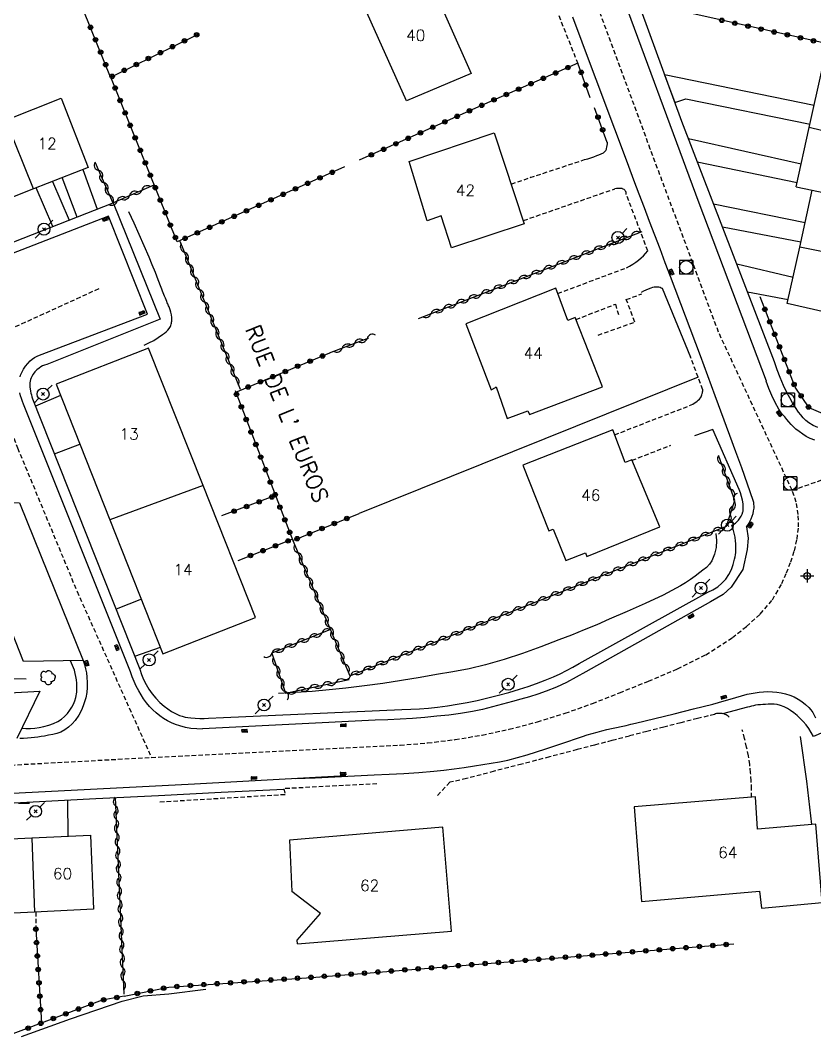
# Model space of a CAD drawing. Header units: millimetres. Extents: x 147000 to 148000, y 141000 to 142001.
# Drawn here: x 147705.3 to 147793.9, y 141744.6 to 141858.2 of the extents above; entities that cross this region are included whole.
import ezdxf
from ezdxf.enums import TextEntityAlignment as Align

# ---------------------------------------------------------------- set-up
doc = ezdxf.new("R2010")
doc.units = ezdxf.units.MM
doc.linetypes.add('DASHED', pattern=[0.75, 0.5, -0.25])
doc.layers.get('0').update_dxf_attribs({"linetype": 'CONTINUOUS'})
for name, color, linetype in [('W0001', 6, 'DASHED'), ('W0006', 2, 'CONTINUOUS'), ('W0008', 7, 'CONTINUOUS'), ('W0014', 7, 'CONTINUOUS'), ('W0017', 7, 'CONTINUOUS'), ('W0101', 7, 'CONTINUOUS'), ('W0104', 1, 'CONTINUOUS'), ('W0112', 1, 'DASHED'), ('W0211', 2, 'CONTINUOUS'), ('W0300', 7, 'CONTINUOUS'), ('W0310', 3, 'CONTINUOUS'), ('W0323', 7, 'CONTINUOUS'), ('W0330', 7, 'CONTINUOUS'), ('W0401', 7, 'CONTINUOUS'), ('W0420', 7, 'CONTINUOUS'), ('W0473', 7, 'CONTINUOUS'), ('W0853', 7, 'CONTINUOUS'), ('W0989', 7, 'CONTINUOUS'), ('W0991', 7, 'CONTINUOUS'), ('W1102', 7, 'CONTINUOUS')]:
    doc.layers.add(name, color=color, linetype=linetype)
doc.styles.get("Standard").update_dxf_attribs({"font": 'romans.shx', "width": 0.85})

# ---------------------------------------------------------------- blocks, each defined once
blk = doc.blocks.new('T420')
for p, q in [((0.75, 0.75), (-0.75, 0.75)), ((-0.75, 0.75), (-0.75, -0.75)), ((0.75, 0.75), (0.75, -0.75)), ((0.75, -0.75), (-0.75, -0.75))]:
    blk.add_line(p, q)
blk.add_ellipse((0, 0), major_axis=(-0.53, 0.53), ratio=1, start_param=3.926991, end_param=10.210176)
blk = doc.blocks.new('T853')
for p, q in [((-0.75, 0), (0.75, 0)), ((0, 0.75), (0, -0.75))]:
    blk.add_line(p, q)
blk.add_ellipse((0, 0), major_axis=(-0.265, 0.265), ratio=1, start_param=3.926991, end_param=10.210176)
blk = doc.blocks.new('T401')
for p, q in [((-0.3, 0.3), (0, 0.3)), ((-0.3, -0.25), (-0.3, 0.3)), ((-0.3, 0.15), (0, 0.15)), ((-0.3, 0), (0, 0)), ((0, 0.3), (0, -0.25)), ((-0.3, -0.15), (0, -0.15)), ((-0.3, -0.25), (-0.3, -0.3)), ((-0.3, -0.3), (0, -0.3)), ((0, -0.3), (0, -0.25))]:
    blk.add_line(p, q)
blk = doc.blocks.new('T473')
for p, q in [((-0.166667, 0.166667), (0.166667, -0.166667)), ((-0.166667, -0.166667), (0.166667, 0.166667)), ((0.500001, 0.500001), (1.000002, 1.000002)), ((-1.000002, -1.000002), (-0.500001, -0.500001))]:
    blk.add_line(p, q)
blk.add_ellipse((0, 0), major_axis=(0.471405, 0.471405), ratio=1, start_param=5.4977871438, end_param=11.780972451)
blk = doc.blocks.new('T300')
for p, q in [((-0.8, 0.51), (-0.86, 0.34)), ((-0.86, 0.34), (-0.86, 0.17)), ((-0.86, 0.17), (-0.74, 0.06)), ((-0.69, 0.63), (-0.8, 0.51)), ((-0.8, -0.06), (-0.74, 0.06)), ((-0.74, 0.06), (-0.69, 0.11)), ((-0.57, 0.69), (-0.69, 0.63)), ((-0.46, 0.69), (-0.57, 0.69)), ((-0.29, 0.63), (-0.46, 0.69)), ((-0.29, 0.63), (-0.17, 0.74)), ((-0.23, 0.57), (-0.29, 0.63)), ((-0.17, 0.74), (-0.06, 0.8)), ((-0.06, 0.8), (0.06, 0.8)), ((0.06, 0.8), (0.23, 0.74)), ((0.23, 0.74), (0.34, 0.63)), ((0.34, 0.63), (0.4, 0.51)), ((0.46, 0.46), (0.34, 0.46)), ((0.4, 0.51), (0.4, 0.46)), ((0.57, 0.4), (0.46, 0.46)), ((0.57, 0.4), (0.69, 0.29)), ((0.69, 0.29), (0.74, 0.17)), ((0.74, 0.06), (0.69, -0.17)), ((0.74, 0.17), (0.74, 0.06)), ((-0.8, -0.17), (-0.8, -0.06)), ((-0.8, -0.23), (-0.8, -0.17)), ((-0.74, -0.34), (-0.8, -0.23)), ((-0.69, -0.4), (-0.74, -0.34)), ((-0.51, -0.46), (-0.69, -0.4)), ((-0.4, -0.46), (-0.51, -0.46)), ((-0.4, -0.46), (-0.34, -0.46)), ((-0.34, -0.46), (-0.34, -0.4)), ((-0.34, -0.51), (-0.34, -0.46)), ((-0.29, -0.63), (-0.34, -0.51)), ((-0.17, -0.74), (-0.29, -0.63)), ((-0.06, -0.8), (-0.17, -0.74)), ((0.06, -0.8), (-0.06, -0.8)), ((0.17, -0.74), (0.06, -0.8)), ((0.23, -0.69), (0.17, -0.74)), ((0.29, -0.46), (0.23, -0.46)), ((0.29, -0.63), (0.23, -0.69)), ((0.46, -0.4), (0.29, -0.46)), ((0.34, -0.51), (0.29, -0.63)), ((0.34, -0.51), (0.34, -0.46)), ((0.57, -0.34), (0.46, -0.4)), ((0.63, -0.29), (0.57, -0.34)), ((0.69, -0.17), (0.63, -0.29))]:
    blk.add_line(p, q)
blk = doc.blocks.new('t310o')
at = {"color": 0, "linetype": 'Continuous'}
for centre, start, end in [((-0.5, 0.38), 216.8699, 323.1304), ((0.5, -0.37), 36.8699, 143.1303)]:
    blk.add_arc(centre, 0.625, start, end, dxfattribs=at)
blk = doc.blocks.new('t323o')
at = {"color": 0, "linetype": 'Continuous'}
for radius in [0.25, 0.15]:
    blk.add_circle((0, 0), radius, dxfattribs=at)

msp = doc.modelspace()

# ---------------------------------------------------------------- linework, layer by layer
at = {"layer": 'W0001'}
for points in [[(147791.43, 141805.73), (147783.22, 141823.39), (147775.6, 141843.83), (147768.52, 141863.04), (147760.69, 141883.69), (147751.43, 141908.44), (147742.76, 141929.84), (147733.55, 141953.16)], [(147714.02, 141828.22), (147700.36, 141821.99)], [(147791.43, 141805.73), (147810.37, 141812.43), (147815.05, 141814.27), (147819.7, 141816.19), (147824.33, 141818.15), (147828.95, 141820.14), (147833.56, 141822.15), (147838.15, 141824.2), (147842.73, 141826.28), (147847.29, 141828.39)], [(147700.36, 141821.99), (147704.96, 141810.46), (147711.6, 141794.44), (147719.9, 141775.91)], [(147719.9, 141775.91), (147747.67, 141777.28), (147750.74, 141777.53), (147753.8, 141777.9), (147756.83, 141778.41), (147759.85, 141779.06), (147762.99, 141779.88), (147766.09, 141780.85), (147769.15, 141781.94), (147772.17, 141783.12), (147775.4, 141784.43), (147778.64, 141785.79), (147781.8, 141787.36), (147784.76, 141789.28), (147786.35, 141790.54), (147787.88, 141791.92), (147789.23, 141793.5), (147790.28, 141795.31), (147790.8, 141796.51), (147791.28, 141797.73), (147791.68, 141798.98), (147791.98, 141800.26), (147792.14, 141801.64), (147792.12, 141803.03), (147791.89, 141804.41), (147791.43, 141805.73)], [(147654.83, 141772.63), (147662.26, 141773.08), (147687.71, 141774.17), (147719.9, 141775.91)]]:
    msp.add_lwpolyline(points, dxfattribs=at)
at = {"layer": 'W0006'}
for points in [[(147712.3, 141786.73), (147705.63, 141786.62), (147698.58, 141804.42), (147705.19, 141804.35)], [(147682.84, 141776.94), (147685.06, 141782.08), (147707.45, 141783.29), (147704.86, 141778.01)]]:
    msp.add_lwpolyline(points, dxfattribs=at)
at = {"layer": 'W0008'}
msp.add_lwpolyline([(147705.19, 141804.35), (147712.3, 141786.74)], dxfattribs=at)
at = {"layer": 'W0014'}
for points in [[(147789.46, 141820.09), (147779.11, 141846.89), (147768.05, 141877.2), (147759.36, 141899.99), (147753.42, 141914.91), (147744.55, 141937.04)], [(147788.56, 141817.9), (147781.04, 141837.8), (147771.72, 141863.07), (147761.55, 141890.22), (147753.79, 141909.95), (147743.7, 141934.95)], [(147766.92, 141858.57), (147767.96, 141855.79), (147768.99, 141853.01), (147770.03, 141850.24), (147771.07, 141847.46), (147772.11, 141844.69), (147773.15, 141841.91), (147773.73, 141840.38), (147774.32, 141838.84), (147774.9, 141837.31), (147775.48, 141835.78), (147776.07, 141834.25), (147776.65, 141832.72), (147777.23, 141831.18), (147777.81, 141829.65), (147779.48, 141825.21), (147781.15, 141820.77), (147782.8, 141816.33), (147784.45, 141811.88), (147785.11, 141810.07), (147785.77, 141808.26), (147786.42, 141806.45), (147787.06, 141804.63)], [(147692.53, 141821.07), (147689.45, 141827.57), (147715.65, 141837.81), (147720.88, 141824.84), (147708.21, 141819.79)], [(147707.42, 141820.81), (147719.45, 141825.4), (147715.12, 141836.32), (147690.74, 141826.88), (147693.29, 141821.79)], [(147776.93, 141828.28), (147780.1, 141820.59)], [(147705.24, 141818.41), (147705.3, 141818.57), (147705.37, 141818.74), (147705.45, 141818.9), (147705.63, 141819.25), (147705.84, 141819.58), (147706.09, 141819.89), (147706.36, 141820.17), (147706.6, 141820.37), (147706.86, 141820.55), (147707.14, 141820.7), (147707.42, 141820.82)], [(147708.21, 141819.79), (147707.98, 141819.71), (147707.76, 141819.62), (147707.55, 141819.5), (147707.36, 141819.36), (147707.12, 141819.17), (147706.9, 141818.95), (147706.71, 141818.71), (147706.55, 141818.45), (147706.46, 141818.28), (147706.4, 141818.1), (147706.36, 141817.91), (147706.33, 141817.73), (147706.32, 141817.5), (147706.33, 141817.26), (147706.36, 141817.04), (147706.39, 141816.81), (147706.44, 141816.59), (147706.5, 141816.38), (147706.56, 141816.17), (147706.64, 141815.96)], [(147794.3, 141812.76), (147793.79, 141812.97), (147793.31, 141813.25), (147792.97, 141813.51), (147792.68, 141813.81), (147792.41, 141814.14), (147792.15, 141814.46), (147791.79, 141814.97), (147791.46, 141815.5), (147791.16, 141816.04), (147790.87, 141816.59), (147790.47, 141817.44), (147790.09, 141818.31), (147789.75, 141819.18), (147789.45, 141820.08)], [(147793.96, 141811.31), (147793.43, 141811.53), (147793.01, 141811.75), (147792.61, 141812), (147792.22, 141812.28), (147791.86, 141812.57), (147791.58, 141812.82), (147791.32, 141813.09), (147791.07, 141813.37), (147790.83, 141813.65), (147790.6, 141813.92), (147790.37, 141814.2), (147790.15, 141814.48), (147789.96, 141814.78), (147789.54, 141815.53), (147789.16, 141816.3), (147788.83, 141817.09), (147788.55, 141817.9)], [(147705.62, 141815.34), (147705.5, 141815.65), (147705.39, 141815.97), (147705.29, 141816.28), (147705.21, 141816.61)], [(147717.58, 141785.45), (147705.62, 141815.34)], [(147706.64, 141815.96), (147718.62, 141785.75)], [(147785.5, 141805.82), (147782.57, 141812.53)], [(147784.71, 141801.84), (147784.92, 141801.95), (147785.11, 141802.08), (147785.28, 141802.23), (147785.44, 141802.4), (147785.6, 141802.61), (147785.74, 141802.83), (147785.85, 141803.06), (147785.93, 141803.31), (147785.95, 141803.42), (147785.97, 141803.54), (147785.98, 141803.65), (147785.98, 141803.76), (147785.98, 141803.87), (147785.97, 141803.99), (147785.96, 141804.1), (147785.95, 141804.21), (147785.88, 141804.63), (147785.78, 141805.04), (147785.65, 141805.44), (147785.5, 141805.83)], [(147786.32, 141801.67), (147786.51, 141800.37), (147786.43, 141799.11), (147785.93, 141796.9), (147784.63, 141794.93), (147783.73, 141794.1), (147782.33, 141793.29), (147768.41, 141785.47)], [(147782.02, 141794.37), (147782.59, 141794.63), (147783.12, 141794.96), (147783.6, 141795.36), (147784.02, 141795.82), (147784.37, 141796.33), (147784.65, 141796.88), (147784.85, 141797.45), (147785.01, 141798.04), (147785.07, 141798.29), (147785.1, 141798.54), (147785.13, 141798.79), (147785.14, 141799.04), (147785.15, 141799.29), (147785.14, 141799.54), (147785.13, 141799.79), (147785.11, 141800.05), (147785.06, 141800.5), (147784.97, 141800.96), (147784.86, 141801.4), (147784.71, 141801.84)], [(147767.66, 141786.39), (147782.02, 141794.37)], [(147798.98, 141793.93), (147803.16, 141782.3), (147793.81, 141778.26)], [(147712.3, 141786.72), (147712.44, 141786.27), (147712.56, 141785.81), (147712.65, 141785.34), (147712.7, 141784.86), (147712.73, 141784.29), (147712.73, 141783.72), (147712.68, 141783.14), (147712.57, 141782.58), (147712.37, 141781.91), (147712.12, 141781.25), (147711.8, 141780.63), (147711.4, 141780.05), (147711.05, 141779.66), (147710.66, 141779.3), (147710.24, 141779), (147709.78, 141778.74), (147709.34, 141778.57), (147708.89, 141778.46), (147708.43, 141778.38), (147707.98, 141778.3), (147707.61, 141778.24), (147707.23, 141778.19), (147706.86, 141778.14), (147706.48, 141778.1), (147706.06, 141778.07), (147705.64, 141778.04), (147705.22, 141778.02)], [(147705.41, 141779.16), (147705.9, 141779.13), (147706.39, 141779.13), (147706.88, 141779.17), (147707.37, 141779.24), (147707.91, 141779.35), (147708.44, 141779.5), (147708.96, 141779.68), (147709.46, 141779.93), (147709.85, 141780.19), (147710.2, 141780.49), (147710.52, 141780.82), (147710.81, 141781.18), (147711.02, 141781.51), (147711.21, 141781.86), (147711.35, 141782.23), (147711.47, 141782.6), (147711.51, 141782.8), (147711.54, 141783), (147711.57, 141783.2), (147711.58, 141783.4), (147711.58, 141783.6), (147711.58, 141783.8), (147711.58, 141784), (147711.57, 141784.2), (147711.53, 141784.57), (147711.48, 141784.93), (147711.4, 141785.29), (147711.3, 141785.64), (147711.21, 141785.91), (147711.11, 141786.18), (147710.99, 141786.45), (147710.86, 141786.7)], [(147718.62, 141785.75), (147718.8, 141785.17), (147719.03, 141784.6), (147719.3, 141784.05), (147719.61, 141783.53), (147719.99, 141783), (147720.41, 141782.51), (147720.86, 141782.05), (147721.34, 141781.63), (147721.74, 141781.32), (147722.16, 141781.05), (147722.59, 141780.81), (147723.05, 141780.6), (147723.35, 141780.5), (147723.66, 141780.42), (147723.98, 141780.37), (147724.29, 141780.33), (147724.79, 141780.28), (147725.29, 141780.26), (147725.79, 141780.27), (147726.29, 141780.3)], [(147747.85, 141781.26), (147748.85, 141781.28), (147749.84, 141781.33), (147750.84, 141781.41), (147751.83, 141781.52), (147752.94, 141781.67), (147754.05, 141781.85), (147755.16, 141782.05), (147756.26, 141782.28), (147757.45, 141782.55), (147758.64, 141782.85), (147759.81, 141783.17), (147760.98, 141783.52), (147761.95, 141783.83), (147762.9, 141784.17), (147763.85, 141784.53), (147764.79, 141784.92), (147765.52, 141785.25), (147766.24, 141785.61), (147766.95, 141785.99), (147767.64, 141786.39)], [(147725.6, 141779.08), (147724.96, 141779.09), (147724.32, 141779.15), (147723.69, 141779.26), (147723.07, 141779.42), (147722.59, 141779.58), (147722.14, 141779.78), (147721.69, 141780.01), (147721.27, 141780.26), (147720.84, 141780.56), (147720.44, 141780.88), (147720.05, 141781.23), (147719.7, 141781.6), (147719.35, 141782.01), (147719.03, 141782.45), (147718.74, 141782.9), (147718.48, 141783.36), (147718.21, 141783.86), (147717.97, 141784.38), (147717.76, 141784.91), (147717.58, 141785.45)], [(147768.41, 141785.47), (147767.33, 141784.86), (147766.23, 141784.29), (147765.11, 141783.77), (147763.96, 141783.29), (147763.04, 141782.96), (147762.1, 141782.67), (147761.15, 141782.41), (147760.2, 141782.15), (147759.09, 141781.84), (147757.98, 141781.54), (147756.86, 141781.26), (147755.73, 141781.03), (147754.41, 141780.81), (147753.09, 141780.64), (147751.76, 141780.5), (147750.44, 141780.38), (147749.05, 141780.26), (147747.67, 141780.18), (147746.28, 141780.11), (147744.9, 141780.07)], [(147735.96, 141773.55), (147738.17, 141773.63), (147740.37, 141773.73), (147742.58, 141773.84), (147744.78, 141773.95), (147746.44, 141774.04), (147748.1, 141774.12), (147749.76, 141774.23), (147751.42, 141774.37), (147752.56, 141774.49), (147753.69, 141774.64), (147754.83, 141774.8), (147755.96, 141774.97), (147756.9, 141775.11), (147757.84, 141775.26), (147758.78, 141775.43), (147759.71, 141775.62), (147760.78, 141775.9), (147761.84, 141776.21), (147762.89, 141776.54), (147763.94, 141776.87), (147764.39, 141777.02), (147764.83, 141777.16), (147765.27, 141777.32), (147765.71, 141777.47), (147766.15, 141777.62), (147766.6, 141777.77), (147767.04, 141777.92), (147767.48, 141778.07), (147768.02, 141778.24), (147768.56, 141778.42), (147769.11, 141778.58), (147769.65, 141778.74), (147770.19, 141778.88), (147770.73, 141779.01), (147771.27, 141779.13), (147771.81, 141779.25), (147772.35, 141779.37), (147772.89, 141779.49), (147773.43, 141779.61), (147773.96, 141779.74), (147776.12, 141780.26), (147778.28, 141780.79), (147780.43, 141781.32), (147782.58, 141781.86), (147783.22, 141782.04), (147783.86, 141782.22), (147784.5, 141782.42), (147785.14, 141782.61), (147785.78, 141782.8), (147786.43, 141782.96), (147787.09, 141783.1), (147787.75, 141783.2), (147788.24, 141783.25), (147788.73, 141783.26), (147789.23, 141783.24), (147789.72, 141783.19), (147790.21, 141783.11), (147790.7, 141783), (147791.18, 141782.85), (147791.65, 141782.66), (147792.1, 141782.42), (147792.53, 141782.14), (147792.94, 141781.83), (147793.31, 141781.47), (147793.53, 141781.21), (147793.73, 141780.93), (147793.89, 141780.64), (147794.03, 141780.32)], [(147727.96, 141780.37), (147747.85, 141781.26)], [(147793.81, 141778.26), (147793.56, 141778.7), (147793.28, 141779.13), (147792.98, 141779.54), (147792.65, 141779.93), (147792.33, 141780.27), (147792, 141780.59), (147791.64, 141780.88), (147791.26, 141781.15), (147790.91, 141781.36), (147790.54, 141781.55), (147790.15, 141781.7), (147789.75, 141781.81), (147789.42, 141781.85), (147789.09, 141781.86), (147788.77, 141781.84), (147788.45, 141781.82), (147788.17, 141781.81), (147787.89, 141781.79), (147787.62, 141781.77), (147787.35, 141781.73), (147787.12, 141781.68), (147786.9, 141781.63), (147786.68, 141781.56), (147786.46, 141781.51), (147785.76, 141781.33), (147785.06, 141781.15), (147784.35, 141780.97), (147783.65, 141780.79)], [(147744.9, 141780.07), (147725.59, 141779.09)], [(147726.28, 141780.29), (147727.96, 141780.37)], [(147627.51, 141764.94), (147631.19, 141768.2), (147650.73, 141769.22), (147676.33, 141770.54), (147697.85, 141771.59), (147724.7, 141772.98), (147741.62, 141773.88)], [(147734.68, 141772.34), (147727.69, 141771.98), (147720.69, 141771.63), (147713.69, 141771.27), (147706.69, 141770.92), (147702.43, 141770.71), (147698.17, 141770.5), (147693.91, 141770.29), (147689.65, 141770.08), (147685.38, 141769.87), (147681.12, 141769.66), (147676.86, 141769.45), (147672.6, 141769.24), (147662.31, 141768.72), (147652.02, 141768.19), (147641.73, 141767.66), (147631.45, 141767.13)]]:
    msp.add_lwpolyline(points, dxfattribs=at)
msp.add_lwpolyline([(147787.06, 141804.63, -0.082095), (147787.14, 141803.74, -0.079431), (147786.82, 141802.51, -0.076791), (147786.3, 141801.66)], format="xyb", dxfattribs=at)
at = {"layer": 'W0017'}
for points in [[(147793.88, 141848.67), (147777.2, 141852.11), (147778.33, 141849.02), (147779.57, 141849.45), (147793.43, 141846.61)], [(147768.26, 141842.66), (147768.61, 141842.74), (147768.95, 141842.84), (147769.29, 141842.96), (147769.62, 141843.09), (147769.87, 141843.19), (147770.12, 141843.29), (147770.36, 141843.42), (147770.57, 141843.6), (147770.62, 141843.66), (147770.66, 141843.73), (147770.69, 141843.81), (147770.72, 141843.88), (147770.76, 141844.05), (147770.8, 141844.23), (147770.81, 141844.4), (147770.82, 141844.58)], [(147792.45, 141842.13), (147779.85, 141844.96)], [(147780.84, 141842.4), (147792, 141840.08)], [(147712.25, 141841.55), (147713.85, 141837.11)], [(147708.86, 141840.21), (147710.73, 141835.89)], [(147711.62, 141836.24), (147709.93, 141840.64)], [(147708.88, 141835.17), (147707.02, 141839.49)], [(147792.87, 141835.59), (147782.67, 141837.68)], [(147783.64, 141835.14), (147792.41, 141833.47)], [(147772.94, 141830.57), (147773.29, 141830.76), (147773.64, 141830.97), (147773.97, 141831.19), (147774.29, 141831.43), (147774.56, 141831.67), (147774.83, 141831.92), (147775.08, 141832.18), (147775.32, 141832.45)], [(147785.24, 141831.01), (147791.54, 141829.52)], [(147774.6, 141827.84), (147774.86, 141827.99), (147775.13, 141828.12), (147775.41, 141828.24), (147775.69, 141828.33), (147775.87, 141828.39), (147776.04, 141828.43), (147776.23, 141828.45), (147776.41, 141828.45), (147776.55, 141828.44), (147776.69, 141828.4), (147776.82, 141828.35), (147776.94, 141828.28)], [(147786.45, 141827.87), (147790.99, 141827.02)], [(147709.76, 141816.31), (147706.98, 141815.11)], [(147782.57, 141812.53), (147780.53, 141811.81)], [(147709.09, 141809.79), (147711.91, 141810.88)], [(147718.78, 141793.56), (147715.95, 141792.48)], [(147718.04, 141787.22), (147720.9, 141788.21)], [(147793.63, 141768.42), (147793.09, 141773.25), (147792.35, 141778.24)], [(147710.55, 141771.11), (147710.58, 141767.12)]]:
    msp.add_lwpolyline(points, dxfattribs=at)
at = {"layer": 'W0101'}
for points in [[(147750.48, 141863.84), (147755.6, 141852.27), (147748.38, 141849.21), (147743.27, 141860.59)], [(147758.18, 141845.65), (147761.52, 141835.49), (147753.42, 141832.79), (147752.26, 141836.37), (147750.68, 141835.8), (147748.66, 141842.42)], [(147765.06, 141828.3), (147755.01, 141824.3), (147757.83, 141816.96), (147758.31, 141817.21), (147758.38, 141817.29), (147759.63, 141813.76), (147761.93, 141814.62), (147762.1, 141814.18), (147770.26, 141817.29), (147767.2, 141825.02), (147766.39, 141824.68)], [(147771.4, 141812.47), (147761.38, 141808.55), (147764.27, 141801.19), (147764.74, 141801.39), (147766.17, 141797.88), (147768.36, 141798.74), (147768.51, 141798.35), (147776.67, 141801.65), (147773.54, 141809.14), (147772.79, 141808.83)], [(147787.35, 141771.5), (147773.78, 141770.41), (147774.61, 141759.83), (147787.78, 141760.99), (147788, 141759.09), (147794.77, 141759.73), (147794.08, 141768.46), (147787.58, 141767.92)]]:
    msp.add_lwpolyline(points, close=True, dxfattribs=at)
for points in [[(147793.35, 141846.22), (147794.77, 141852.73), (147802.35, 141850.93)], [(147703.66, 141847.06), (147709.83, 141849.5), (147712.84, 141841.78), (147706.73, 141839.37)], [(147791.9, 141839.62), (147793.35, 141846.22)], [(147706.73, 141839.37), (147700.89, 141837.07)], [(147791.9, 141839.62), (147793.68, 141839.24)], [(147792.28, 141832.88), (147793.68, 141839.24)], [(147790.89, 141826.57), (147792.28, 141832.88)], [(147799.97, 141831.35), (147798.55, 141824.84), (147790.89, 141826.57)], [(147725.67, 141806.26), (147719.59, 141821.6), (147709.26, 141817.57)], [(147709.26, 141817.57), (147715.26, 141802.43)], [(147715.26, 141802.43), (147721.19, 141787.47), (147731.51, 141791.52), (147725.67, 141806.26)], [(147752.45, 141768.13), (147735.33, 141766.67), (147735.57, 141760.94)], [(147736.21, 141755.1), (147753.4, 141756.5), (147752.45, 141768.13)], [(147700.24, 141766.62), (147706.56, 141766.93)], [(147706.56, 141766.93), (147713.09, 141767.24), (147713.43, 141758.97), (147706.84, 141758.64)], [(147736.16, 141755.52), (147738.79, 141758.47), (147735.57, 141760.94)], [(147706.84, 141758.64), (147700.55, 141758.33)]]:
    msp.add_lwpolyline(points, dxfattribs=at)
at = {"layer": 'W0104'}
msp.add_lwpolyline([(147736.21, 141755.1), (147736.16, 141755.52)], dxfattribs=at)
at = {"layer": 'W0112'}
for points in [[(147767.54, 141853.34), (147763.74, 141862.95)], [(147760.08, 141839.92), (147762.21, 141840.64), (147762.19, 141840.64), (147768.26, 141842.65)], [(147761.44, 141835.85), (147771.65, 141839.39)], [(147772.92, 141838.76), (147772.92, 141838.87), (147772.9, 141838.98), (147772.87, 141839.08), (147772.81, 141839.17), (147772.75, 141839.25), (147772.67, 141839.31), (147772.58, 141839.35), (147772.5, 141839.39), (147772.44, 141839.41), (147772.39, 141839.41), (147772.33, 141839.42), (147772.28, 141839.42), (147772.12, 141839.42), (147771.96, 141839.42), (147771.81, 141839.41), (147771.65, 141839.39)], [(147775.32, 141832.45), (147772.93, 141838.77)], [(147765.27, 141827.71), (147772.95, 141830.58)], [(147769.76, 141823.06), (147773.88, 141824.51), (147772.92, 141827.02), (147774.66, 141827.67)], [(147767.31, 141824.8), (147771.7, 141826.51), (147772.03, 141825.34)], [(147781.46, 141816.95), (147780.1, 141820.59)], [(147779.98, 141815.18), (147780.16, 141815.26), (147780.34, 141815.35), (147780.51, 141815.45), (147780.67, 141815.56), (147780.82, 141815.67), (147780.95, 141815.79), (147781.08, 141815.92), (147781.19, 141816.06), (147781.26, 141816.17), (147781.31, 141816.28), (147781.35, 141816.4), (147781.38, 141816.52), (147781.41, 141816.63), (147781.43, 141816.74), (147781.45, 141816.85), (147781.46, 141816.97)], [(147771.61, 141811.93), (147779.98, 141815.18)], [(147773.56, 141809.08), (147777.88, 141810.76)], [(147782.77, 141780.72), (147780.88, 141780.25), (147779, 141779.77), (147777.11, 141779.29), (147775.22, 141778.8), (147773.27, 141778.3), (147771.32, 141777.79), (147769.37, 141777.28), (147767.42, 141776.78), (147764.33, 141775.97), (147761.24, 141775.16), (147758.15, 141774.36), (147755.06, 141773.55)], [(147784.39, 141780.42), (147784.3, 141780.51), (147784.19, 141780.59), (147784.08, 141780.66), (147783.97, 141780.72), (147783.79, 141780.77), (147783.61, 141780.81), (147783.43, 141780.83), (147783.24, 141780.83), (147783.12, 141780.82), (147783, 141780.8), (147782.88, 141780.76), (147782.77, 141780.72)], [(147786.89, 141771.45), (147786.9, 141772.37), (147786.87, 141773.28), (147786.8, 141774.2), (147786.7, 141775.11), (147786.55, 141776.09), (147786.35, 141777.06), (147786.12, 141778.03), (147785.86, 141778.98)], [(147755.08, 141773.55), (147753.22, 141773.13), (147751.77, 141771.59)], [(147745.08, 141772.97), (147734.7, 141772.42), (147734.83, 141771.75), (147720.82, 141770.91)], [(147707, 141758.65), (147706.99, 141756.82)]]:
    msp.add_lwpolyline(points, dxfattribs=at)
at = {"layer": 'W0211'}
for points in [[(147719.1, 141821.94), (147719.63, 141822.19), (147720.16, 141822.47), (147720.66, 141822.78), (147721.15, 141823.12), (147721.35, 141823.27), (147721.56, 141823.42), (147721.74, 141823.6), (147721.9, 141823.8), (147721.96, 141823.91), (147722.02, 141824.03), (147722.06, 141824.14), (147722.1, 141824.26), (147722.13, 141824.38), (147722.15, 141824.51), (147722.17, 141824.63), (147722.18, 141824.75), (147722.18, 141825.04), (147722.14, 141825.32), (147722.08, 141825.6), (147722, 141825.87), (147721.97, 141825.99), (147721.92, 141826.1), (147721.87, 141826.22), (147721.82, 141826.33), (147721.77, 141826.45), (147721.72, 141826.56), (147721.66, 141826.67), (147721.62, 141826.79), (147721.54, 141826.99), (147721.46, 141827.19), (147721.38, 141827.39), (147721.3, 141827.58), (147721.23, 141827.78), (147721.15, 141827.98), (147721.07, 141828.18), (147720.99, 141828.38), (147720.67, 141829.22), (147720.34, 141830.06), (147720, 141830.91), (147719.66, 141831.74), (147719.11, 141833.02), (147718.55, 141834.29), (147717.97, 141835.56), (147717.38, 141836.82)], [(147782.9, 141800.92), (147782.98, 141800.14), (147782.94, 141799.36), (147782.77, 141798.6), (147782.47, 141797.87), (147782.2, 141797.47), (147781.86, 141797.13), (147781.48, 141796.83), (147781.11, 141796.54), (147780.6, 141796.14), (147780.08, 141795.76), (147779.53, 141795.41), (147778.98, 141795.08), (147777.03, 141794.04), (147775.04, 141793.1), (147773.03, 141792.21), (147771.02, 141791.33), (147769.62, 141790.73), (147768.22, 141790.14), (147766.81, 141789.57), (147765.39, 141789.02), (147763.36, 141788.26), (147761.32, 141787.52), (147759.27, 141786.83), (147757.19, 141786.23), (147755.38, 141785.8), (147753.55, 141785.46), (147751.72, 141785.15), (147749.89, 141784.85), (147747.82, 141784.51), (147745.75, 141784.18), (147743.68, 141783.89), (147741.6, 141783.63), (147739.73, 141783.44), (147737.85, 141783.28), (147735.97, 141783.15), (147734.09, 141783.06)], [(147705.92, 141784.64), (147704.05, 141784.67), (147702.19, 141784.67), (147700.32, 141784.66), (147698.46, 141784.62), (147696.48, 141784.56), (147694.5, 141784.47), (147692.52, 141784.36), (147690.54, 141784.24), (147689.57, 141784.17), (147688.59, 141784.09), (147687.62, 141784), (147686.64, 141783.91), (147685.66, 141783.82), (147684.69, 141783.74), (147683.71, 141783.68), (147682.73, 141783.64), (147681.39, 141783.63), (147680.06, 141783.64), (147678.72, 141783.69), (147677.39, 141783.77)]]:
    msp.add_lwpolyline(points, dxfattribs=at)
at = {"layer": 'W0310'}
for points in [[(147713.57, 141842.4), (147715.58, 141837.82), (147720.2, 141839.84)], [(147749.73, 141824.92), (147774.68, 141834.63)], [(147723.08, 141833.55), (147729.8, 141817.02)], [(147739.8, 141821.06), (147744.16, 141822.76)], [(147735.68, 141800.13), (147742.07, 141785.02), (147784.12, 141801.72), (147785.05, 141804.58), (147783.25, 141809.53)], [(147739.89, 141790.19), (147733.36, 141787.55), (147734.86, 141783.08), (147741.97, 141784.62)], [(147715.87, 141771.43), (147716.81, 141749.49)]]:
    msp.add_lwpolyline(points, dxfattribs=at)
at = {"layer": 'W0323'}
for points in [[(147798.58, 141862.3), (147798.55, 141862.14), (147797.25, 141855.15), (147775.38, 141860.02), (147774.41, 141863.4), (147777.38, 141862.56)], [(147715.35, 141851.86), (147712.37, 141859.22)], [(147741.46, 141841.84), (147722.77, 141833.46), (147715.36, 141851.87), (147725.06, 141856.62)], [(147767.51, 141853.4), (147757.43, 141849), (147743.09, 141842.57)], [(147768.89, 141849.56), (147767.51, 141853.4)], [(147770.8, 141844.57), (147769.38, 141848.41)], [(147817.1, 141821.07), (147801.46, 141814.77), (147796.29, 141813.66), (147793.32, 141814.94), (147791.78, 141817.23), (147787.85, 141827.33)], [(147729.31, 141816.69), (147739.81, 141821.07)], [(147729.24, 141816.87), (147735.68, 141800.13), (147743.11, 141803.15)], [(147733.77, 141805.14), (147727.72, 141802.89)], [(147729.57, 141797.9), (147735.63, 141800.27)], [(147705.06, 141770.79), (147706.29, 141770.82)], [(147706.99, 141756.82), (147707.62, 141746.25)], [(147716.86, 141749.25), (147721.85, 141750.28), (147737.76, 141751.36), (147774.67, 141754.28), (147784.92, 141755.1)], [(147716.86, 141749.25), (147714.39, 141748.82), (147703.34, 141744.63)]]:
    msp.add_lwpolyline(points, dxfattribs=at)
at = {"layer": 'W0330'}
for points in [[(147780.93, 141818.35), (147743.11, 141803.15)], [(147705.4, 141744.74), (147710.87, 141746.73), (147716.63, 141748.69), (147718.97, 141749.29), (147721.85, 141749.53), (147725.97, 141750.03)]]:
    msp.add_lwpolyline(points, dxfattribs=at)
at = {"layer": 'W1102'}
for points in [[(147706.73, 141839.38), (147703.66, 141847.06)], [(147801.01, 141844.37), (147793.35, 141846.22)], [(147793.68, 141839.24), (147796.82, 141838.57), (147796.89, 141839.03), (147799.71, 141838.33)], [(147799.97, 141831.35), (147792.28, 141832.88)], [(147725.67, 141806.26), (147715.26, 141802.43)], [(147706.56, 141766.9), (147706.84, 141758.64)]]:
    msp.add_lwpolyline(points, dxfattribs=at)

# ---------------------------------------------------------------- block references
at = {"layer": 'W0300'}
msp.add_blockref('T300', (147708.4, 141784.8), dxfattribs=at)
at = {"layer": 'W0310'}
for p, rotation in [((147713.99, 141841.44), 293.7570287848652), ((147714.59, 141840.07), 293.7570287848652), ((147715.2, 141838.69), 293.7570287848652), ((147717.46, 141838.64), 23.6671168364787), ((147718.83, 141839.24), 23.6671168364787), ((147716.08, 141838.03), 23.6671168364787), ((147773.5, 141834.17), 21.25312085166631), ((147723.59, 141832.31), 292.1102850498987), ((147770.7, 141833.08), 21.25312085166631), ((147772.1, 141833.62), 21.25312085166631), ((147766.51, 141831.45), 21.25312085166631), ((147767.91, 141831.99), 21.25312085166631), ((147769.31, 141832.54), 21.25312085166631), ((147724.15, 141830.92), 292.1102850498987), ((147763.71, 141830.36), 21.25312085166631), ((147765.11, 141830.91), 21.25312085166631), ((147724.72, 141829.53), 292.1102850498987), ((147760.92, 141829.27), 21.25312085166631), ((147762.32, 141829.82), 21.25312085166631), ((147725.28, 141828.14), 292.1102850498987), ((147758.12, 141828.19), 21.25312085166631), ((147759.52, 141828.73), 21.25312085166631), ((147725.85, 141826.75), 292.1102850498987), ((147755.33, 141827.1), 21.25312085166631), ((147756.72, 141827.64), 21.25312085166631), ((147726.41, 141825.36), 292.1102850498987), ((147752.53, 141826.01), 21.25312085166631), ((147753.93, 141826.56), 21.25312085166631), ((147751.13, 141825.47), 21.25312085166631), ((147726.98, 141823.97), 292.1102850498987), ((147727.54, 141822.58), 292.1102850498987), ((147743.99, 141822.69), 21.25312085169577), ((147728.11, 141821.19), 292.1102850498987), ((147741.2, 141821.6), 21.25312085169577), ((147742.59, 141822.15), 21.25312085169577), ((147728.67, 141819.8), 292.1102850498987), ((147729.23, 141818.41), 292.1102850498987), ((147783.56, 141808.67), 109.9607758793275), ((147784.08, 141807.26), 109.9607758793275), ((147784.59, 141805.85), 109.9607758793275), ((147785, 141804.44), 71.98633608094008), ((147784.54, 141803.02), 71.98633608094008), ((147782.59, 141801.12), 21.66100890883949), ((147783.99, 141801.67), 21.66100890883949), ((147779.8, 141800.01), 21.66100890883949), ((147781.2, 141800.56), 21.66100890883949), ((147736.27, 141798.75), 292.9219521661321), ((147777.02, 141798.9), 21.66100890883949), ((147778.41, 141799.46), 21.66100890883949), ((147736.85, 141797.36), 292.9219521661321), ((147774.23, 141797.79), 21.66100890883949), ((147775.62, 141798.35), 21.66100890883949), ((147737.44, 141795.98), 292.9219521661321), ((147771.44, 141796.69), 21.66100890883949), ((147772.83, 141797.24), 21.66100890883949), ((147768.65, 141795.58), 21.66100890883949), ((147770.05, 141796.13), 21.66100890883949), ((147738.02, 141794.6), 292.9219521661321), ((147765.86, 141794.47), 21.66100890883949), ((147767.26, 141795.03), 21.66100890883949), ((147738.61, 141793.22), 292.9219521661321), ((147763.08, 141793.37), 21.66100890883949), ((147764.47, 141793.92), 21.66100890883949), ((147739.19, 141791.84), 292.9219521661321), ((147758.89, 141791.7), 21.66100890883949), ((147760.29, 141792.26), 21.66100890883949), ((147761.68, 141792.81), 21.66100890883949), ((147739.77, 141790.46), 292.9219521661321), ((147756.11, 141790.6), 21.66100890883949), ((147757.5, 141791.15), 21.66100890883949), ((147738.93, 141789.8), 202.0024517879484), ((147740.36, 141789.07), 292.9219521661321), ((147753.32, 141789.49), 21.66100890883949), ((147754.71, 141790.04), 21.66100890883949), ((147736.14, 141788.68), 202.0024517879484), ((147737.54, 141789.24), 202.0024517879484), ((147750.53, 141788.38), 21.66100890883949), ((147751.92, 141788.94), 21.66100890883949), ((147733.36, 141787.55), 202.0024517879484), ((147734.75, 141788.11), 202.0024517879484), ((147740.94, 141787.69), 292.9219521661321), ((147747.74, 141787.27), 21.66100890883949), ((147749.14, 141787.83), 21.66100890883949), ((147733.84, 141786.13), 288.4925711092384), ((147741.53, 141786.31), 292.9219521661321), ((147744.95, 141786.17), 21.66100890883949), ((147746.35, 141786.72), 21.66100890883949), ((147734.31, 141784.71), 288.4925711092384), ((147742.16, 141785.06), 21.66100890883949), ((147743.56, 141785.61), 21.66100890883949), ((147739.04, 141783.99), 12.25140014344912), ((147740.51, 141784.3), 12.25140014344912), ((147734.79, 141783.29), 288.4925711092384), ((147736.11, 141783.35), 12.25140014344912), ((147737.57, 141783.67), 12.25140014344912), ((147715.91, 141770.48), 272.4536219959847), ((147715.98, 141768.98), 272.4536219959847), ((147716.04, 141767.48), 272.4536219959847), ((147716.11, 141765.98), 272.4536219959847), ((147716.17, 141764.48), 272.4536219959847), ((147716.24, 141762.98), 272.4536219959847), ((147716.3, 141761.48), 272.4536219959847), ((147716.36, 141759.99), 272.4536219959847), ((147716.43, 141758.49), 272.4536219959847), ((147716.49, 141756.99), 272.4536219959847), ((147716.56, 141755.49), 272.4536219959847), ((147716.62, 141753.99), 272.4536219959847), ((147716.68, 141752.49), 272.4536219959847), ((147716.75, 141750.99), 272.4536219959847)]:
    msp.add_blockref('t310o', p, dxfattribs=dict(at, rotation=rotation))
at = {"layer": 'W0323'}
for p, rotation in [((147783.58, 141858.19), 167.4537176389387), ((147785.04, 141857.87), 167.4537176389387), ((147713.1, 141857.42), 112.0562411686208), ((147786.5, 141857.54), 167.4537176389387), ((147787.97, 141857.22), 167.4537176389387), ((147789.43, 141856.89), 167.4537176389387), ((147713.66, 141856.03), 112.0562411686208), ((147723.6, 141855.91), 26.12262151905852), ((147724.95, 141856.57), 26.12262151905852), ((147790.9, 141856.57), 167.4537176389387), ((147792.36, 141856.24), 167.4537176389387), ((147793.82, 141855.91), 167.4537176389387), ((147714.23, 141854.64), 112.0562411686208), ((147720.91, 141854.59), 26.12262151905852), ((147722.26, 141855.25), 26.12262151905852), ((147719.56, 141853.93), 26.12262151905852), ((147714.79, 141853.25), 112.0562411686208), ((147716.87, 141852.61), 26.12262151905852), ((147718.22, 141853.27), 26.12262151905852), ((147765.03, 141852.32), 203.5760077889992), ((147766.4, 141852.92), 203.5760077889992), ((147767.88, 141852.39), 109.6481526126366), ((147715.52, 141851.95), 26.12262151905852), ((147762.28, 141851.12), 203.5760077889992), ((147763.65, 141851.72), 203.5760077889992), ((147715.85, 141850.64), 111.9301096029408), ((147759.53, 141849.92), 203.5760077889992), ((147760.9, 141850.52), 203.5760077889992), ((147768.38, 141850.98), 109.6481526126366), ((147716.41, 141849.25), 111.9301096029408), ((147758.15, 141849.32), 203.5760077889992), ((147716.97, 141847.86), 111.9301096029408), ((147755.41, 141848.1), 204.149196848431), ((147756.78, 141848.71), 204.149196848431), ((147752.67, 141846.87), 204.149196848431), ((147754.04, 141847.48), 204.149196848431), ((147769.76, 141847.38), 110.242107843947), ((147717.53, 141846.47), 111.9301096029408), ((147749.94, 141845.64), 204.149196848431), ((147751.31, 141846.26), 204.149196848431), ((147770.28, 141845.97), 110.242107843947), ((147718.09, 141845.08), 111.9301096029408), ((147747.2, 141844.42), 204.149196848431), ((147748.57, 141845.03), 204.149196848431), ((147718.66, 141843.69), 111.9301096029408), ((147744.46, 141843.19), 204.149196848431), ((147745.83, 141843.8), 204.149196848431), ((147719.22, 141842.29), 111.9301096029408), ((147719.78, 141840.9), 111.9301096029408), ((147740.09, 141841.23), 204.1491968484152), ((147737.35, 141840), 204.1491968484152), ((147738.72, 141840.61), 204.1491968484152), ((147720.34, 141839.51), 111.9301096029408), ((147734.61, 141838.77), 204.1491968484152), ((147735.98, 141839.39), 204.1491968484152), ((147720.9, 141838.12), 111.9301096029408), ((147731.88, 141837.55), 204.1491968484152), ((147733.25, 141838.16), 204.1491968484152), ((147721.46, 141836.73), 111.9301096029408), ((147729.14, 141836.32), 204.1491968484152), ((147730.51, 141836.93), 204.1491968484152), ((147722.02, 141835.34), 111.9301096029408), ((147727.77, 141835.7), 204.1491968484152), ((147725.03, 141834.48), 204.1491968484152), ((147726.4, 141835.09), 204.1491968484152), ((147722.58, 141833.95), 111.9301096029408), ((147723.66, 141833.86), 204.1491968484152), ((147788.39, 141825.94), 111.2518736012885), ((147788.94, 141824.54), 111.2518736012885), ((147789.48, 141823.14), 111.2518736012885), ((147790.02, 141821.74), 111.2518736012885), ((147739, 141820.73), 22.61521526003546), ((147736.23, 141819.58), 22.61521526003546), ((147737.62, 141820.15), 22.61521526003546), ((147790.57, 141820.34), 111.2518736012885), ((147733.46, 141818.42), 22.61521526003546), ((147734.85, 141819), 22.61521526003546), ((147791.11, 141818.95), 111.2518736012885), ((147730.7, 141817.27), 22.61521526003546), ((147732.08, 141817.85), 22.61521526003546), ((147791.65, 141817.55), 111.2518736012885), ((147729.4, 141816.44), 291.0542470827842), ((147792.43, 141816.27), 123.9956574946579), ((147729.94, 141815.04), 291.0542470827842), ((147793.26, 141815.03), 123.9956574946579), ((147730.48, 141813.64), 291.0542470827842), ((147731.02, 141812.24), 291.0542470827842), ((147731.56, 141810.84), 291.0542470827842), ((147732.1, 141809.44), 291.0542470827842), ((147732.64, 141808.04), 291.0542470827842), ((147733.18, 141806.64), 291.0542470827842), ((147733.35, 141804.98), 200.4147206967997), ((147733.72, 141805.24), 291.0542470827842), ((147729.13, 141803.41), 200.4147206967997), ((147730.53, 141803.93), 200.4147206967997), ((147731.94, 141804.45), 200.4147206967997), ((147734.25, 141803.84), 291.0542470827842), ((147734.79, 141802.44), 291.0542470827842), ((147741.72, 141802.59), 22.1489498314766), ((147738.95, 141801.46), 22.1489498314766), ((147740.33, 141802.02), 22.1489498314766), ((147735.16, 141800.08), 21.34352397612771), ((147735.33, 141801.04), 291.0542470827842), ((147736.17, 141800.33), 22.1489498314766), ((147737.56, 141800.89), 22.1489498314766), ((147732.36, 141798.99), 21.34352397612771), ((147733.76, 141799.54), 21.34352397612771), ((147730.97, 141798.45), 21.34352397612771), ((147707, 141756.73), 273.3953813908439), ((147707.08, 141755.24), 273.3953813908439), ((147778.09, 141754.56), 4.561606881249686), ((147779.59, 141754.68), 4.561606881249686), ((147781.08, 141754.8), 4.561606881249686), ((147782.58, 141754.91), 4.561606881249686), ((147784.07, 141755.03), 4.561606881249686), ((147707.17, 141753.74), 273.3953813908439), ((147764.63, 141753.49), 4.522227596270241), ((147766.13, 141753.61), 4.522227596270241), ((147767.62, 141753.73), 4.522227596270241), ((147769.12, 141753.84), 4.522227596270241), ((147770.62, 141753.96), 4.522227596270241), ((147772.11, 141754.08), 4.522227596270241), ((147773.61, 141754.2), 4.522227596270241), ((147775.1, 141754.32), 4.561606881249686), ((147776.6, 141754.44), 4.561606881249686), ((147749.68, 141752.31), 4.522227596270241), ((147751.18, 141752.43), 4.522227596270241), ((147752.67, 141752.54), 4.522227596270241), ((147754.17, 141752.66), 4.522227596270241), ((147755.66, 141752.78), 4.522227596270241), ((147757.16, 141752.9), 4.522227596270241), ((147758.65, 141753.02), 4.522227596270241), ((147760.15, 141753.14), 4.522227596270241), ((147761.64, 141753.25), 4.522227596270241), ((147763.14, 141753.37), 4.522227596270241), ((147707.26, 141752.24), 273.3953813908439), ((147734.72, 141751.16), 3.890554563948092), ((147736.22, 141751.26), 3.890554563948092), ((147737.72, 141751.36), 3.890554563948092), ((147739.21, 141751.48), 4.522227596270241), ((147740.71, 141751.6), 4.522227596270241), ((147742.2, 141751.72), 4.522227596270241), ((147743.7, 141751.83), 4.522227596270241), ((147745.19, 141751.95), 4.522227596270241), ((147746.69, 141752.07), 4.522227596270241), ((147748.19, 141752.19), 4.522227596270241), ((147707.35, 141750.74), 273.3953813908439), ((147721.27, 141750.16), 11.72927006011469), ((147722.75, 141750.34), 3.890554563948092), ((147724.25, 141750.45), 3.890554563948092), ((147725.75, 141750.55), 3.890554563948092), ((147727.24, 141750.65), 3.890554563948092), ((147728.74, 141750.75), 3.890554563948092), ((147730.24, 141750.85), 3.890554563948092), ((147731.73, 141750.95), 3.890554563948092), ((147733.23, 141751.06), 3.890554563948092), ((147707.44, 141749.25), 273.3953813908439), ((147714.57, 141748.85), 189.755239024733), ((147716.05, 141749.11), 189.755239024733), ((147718.33, 141749.55), 11.72927006011469), ((147719.8, 141749.86), 11.72927006011469), ((147707.53, 141747.75), 273.3953813908439), ((147711.76, 141747.82), 200.7927474001257), ((147713.16, 141748.35), 200.7927474001257), ((147708.95, 141746.76), 200.7927474001257), ((147710.35, 141747.29), 200.7927474001257), ((147706.15, 141745.69), 200.7927474001257), ((147707.55, 141746.22), 200.7927474001257)]:
    msp.add_blockref('t323o', p, dxfattribs=dict(at, rotation=rotation))
at = {"layer": 'W0401'}
for p, rotation in [((147714.71, 141836.13), 111.1820824991217), ((147777.82, 141830.03), 200.6539679467853), ((147718.9, 141825.4), 290.9118920547015), ((147790.11, 141814.39), 36.07704917809468), ((147786.65, 141801.91), 146.6290840649521), ((147780.07, 141791.78), 119.3561796902262), ((147716.19, 141788.23), 21.80668030367368), ((147712.55, 141786.37), 196.5643102189701), ((147783.83, 141782.48), 286.7948452683146), ((147730.31, 141779.03), 92.92386669665372), ((147741.33, 141779.65), 92.92386669665372), ((147741.3, 141773.94), 273.0266660526187), ((147731.34, 141773.47), 273.0266660526187)]:
    msp.add_blockref('T401', p, dxfattribs=dict(at, rotation=rotation))
at = {"layer": 'W0420'}
for p in [(147779.61, 141830.62), (147790.94, 141815.81), (147791.22, 141806.48)]:
    msp.add_blockref('T420', p, dxfattribs=at)
at = {"layer": 'W0473'}
for p in [(147707.91, 141834.88), (147771.98, 141833.95), (147707.81, 141816.47), (147784.2, 141801.84), (147781.26, 141794.81), (147719.65, 141786.8), (147759.73, 141784.08), (147732.48, 141781.76), (147706.97, 141769.89)]:
    msp.add_blockref('T473', p, dxfattribs=at)
at = {"layer": 'W0853'}
msp.add_blockref('T853', (147793.11, 141796.17), dxfattribs=at)

# ---------------------------------------------------------------- texts
at = {"layer": 'W0989'}
msp.add_text("RUE DE L' EUROS", height=1.75, rotation=291.7332, dxfattribs=at).set_placement((147730.33, 141823.75))
at = {"layer": 'W0991'}
for s, p in [('40', (147749.41, 141856.52)), ('12', (147708.26, 141844.44)), ('42', (147754.96, 141839.22)), ('44', (147762.52, 141821.03)), ('13', (147717.42, 141812.02)), ('46', (147768.95, 141805.18)), ('14', (147723.43, 141796.87)), ('64', (147784.25, 141765.29)), ('60', (147709.98, 141762.94)), ('62', (147744.26, 141761.61))]:
    msp.add_text(s, height=1.25, dxfattribs=at).set_placement(p, align=Align.MIDDLE_CENTER)

doc.saveas('drawing.dxf')
